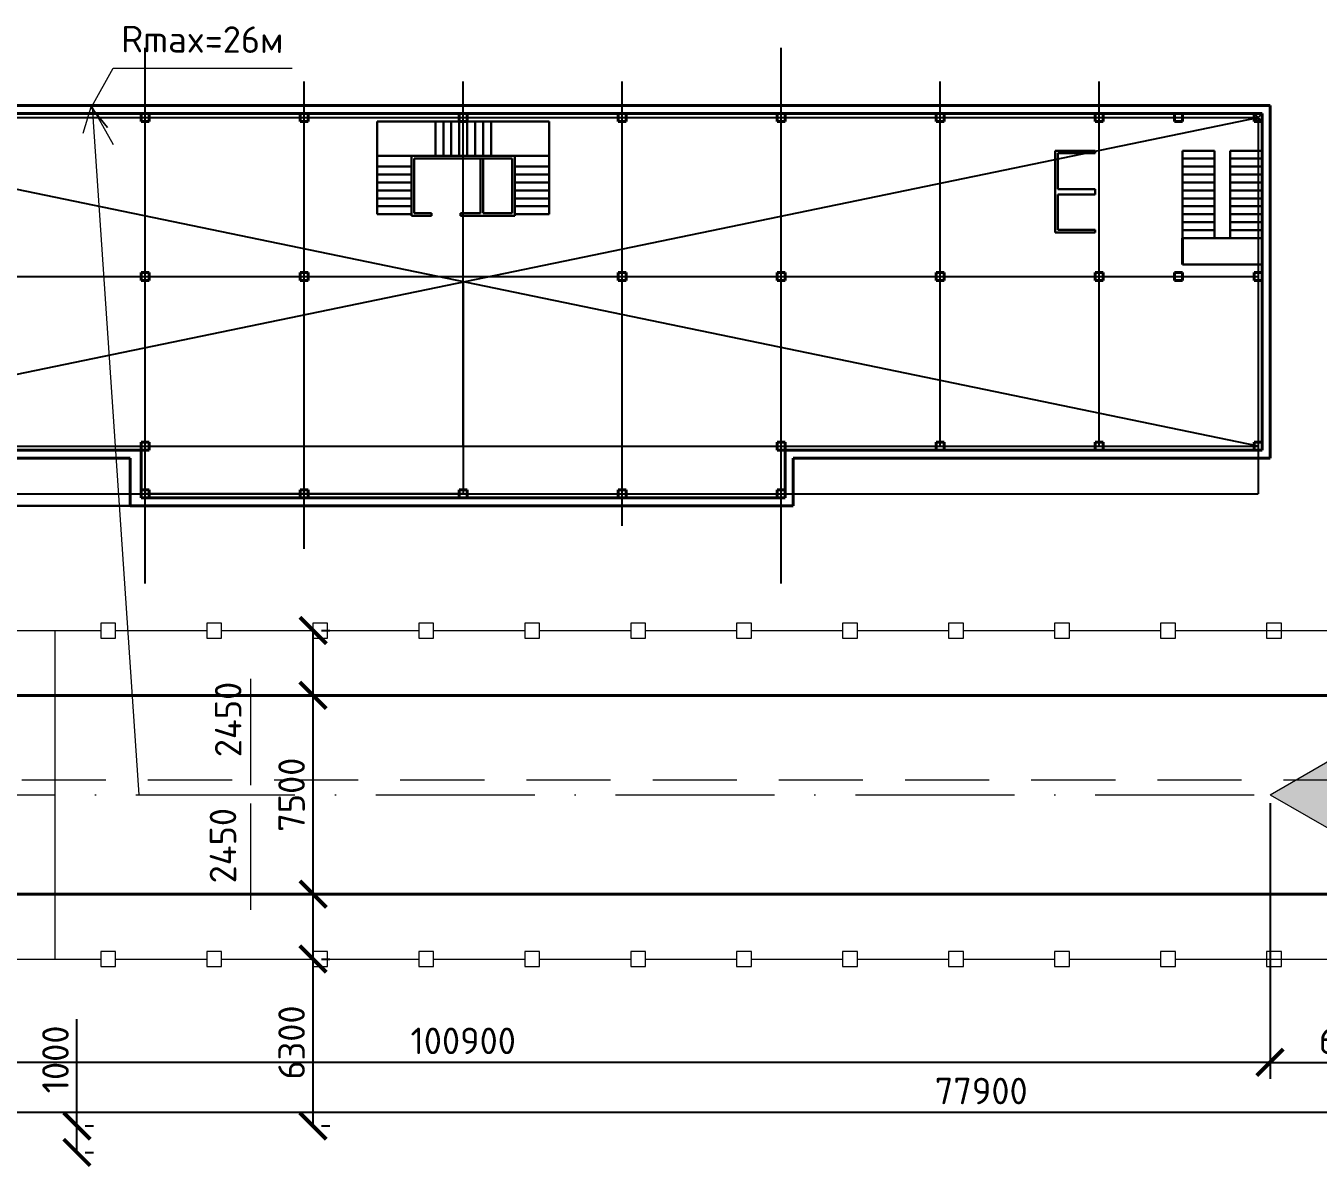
# Model space of a CAD drawing. Header units: millimetres. Extents: x -782 to 10910, y 3841 to 13237.
# Drawn here: x 6416.9 to 6514.4, y 8181.2 to 8267.4 of the extents above; entities that cross this region are included whole.
import ezdxf

# ---------------------------------------------------------------- set-up
doc = ezdxf.new("R2010")
doc.units = ezdxf.units.MM
doc.linetypes.add('ACAD_ISO10W100', pattern=[18, 12, -3, 0, -3])
doc.linetypes.add('штриховая2', pattern=[9.525, 6.35, -3.175])
doc.layers.add('1', color=7, linetype='Continuous')
doc.styles.add('2.5', font='isocpeur.ttf', dxfattribs={"height": 2})
doc.styles.add('Isocpeur', font='isocpeur.ttf')
doc.dimstyles.new('М500 стройгенп', dxfattribs={"dimtxt": 2, "dimasz": 2, "dimexe": 1.25, "dimexo": 0.625, "dimtad": 1, "dimlfac": 500, "dimtxsty": '2.5', "dimblk": 'ARCHTICK', "dimcen": 2.5, "dimadec": 0, "dimazin": 0, "dimtfac": 1, "dimtmove": 0, "dimatfit": 3, "dimfxl": 1, "dimarcsym": 0})

# ---------------------------------------------------------------- blocks, each defined once
blk = doc.blocks.new('_ArchTick')
at = {"color": 0, "linetype": 'ByBlock', "const_width": 0.15}
blk.add_lwpolyline([(-0.5, -0.5), (0.5, 0.5)], dxfattribs=at)
blk = doc.blocks.new('*D474')
at = {"color": 0, "lineweight": -2, "transparency": 16777216}
for p, q in [((6438.552, 8184.33), (6438.552, 8196.93)), ((6439.177, 8196.93), (6439.802, 8196.93)), ((6439.177, 8184.33), (6439.802, 8184.33))]:
    blk.add_line(p, q, dxfattribs=at)
at = {"layer": 'Defpoints', "color": 0, "lineweight": 30, "transparency": 16777216}
for p in [(6438.552, 8196.93), (6438.552, 8196.93), (6438.552, 8184.33)]:
    blk.add_point(p, dxfattribs=at)
at = {"color": 0, "lineweight": -2, "transparency": 16777216, "xscale": 2, "yscale": 2, "zscale": 2}
for p, rotation in [((6438.552, 8196.93), 90), ((6438.552, 8184.33), 270)]:
    blk.add_blockref('_ArchTick', p, dxfattribs=dict(at, rotation=rotation))
at = {"color": 0, "lineweight": 20, "transparency": 16777216, "insert": (6436.927, 8190.63), "char_height": 2, "attachment_point": 5, "rotation": 90, "style": '2.5'}
blk.add_mtext('6300', dxfattribs=at)
blk = doc.blocks.new('*D475')
at = {"color": 0, "lineweight": -2, "transparency": 16777216}
for p, q in [((6438.552, 8196.93), (6438.552, 8201.83)), ((6439.177, 8201.83), (6439.802, 8201.83)), ((6439.177, 8196.93), (6439.802, 8196.93))]:
    blk.add_line(p, q, dxfattribs=at)
at = {"layer": 'Defpoints', "color": 0, "lineweight": 30, "transparency": 16777216}
for p in [(6438.552, 8201.83), (6438.552, 8201.83), (6438.552, 8196.93)]:
    blk.add_point(p, dxfattribs=at)
at = {"color": 0, "lineweight": -2, "transparency": 16777216, "xscale": 2, "yscale": 2, "zscale": 2}
for p, rotation in [((6438.552, 8201.83), 90), ((6438.552, 8196.93), 270)]:
    blk.add_blockref('_ArchTick', p, dxfattribs=dict(at, rotation=rotation))
at = {"color": 0, "lineweight": 20, "transparency": 16777216, "insert": (6431.748, 8205.484), "char_height": 2, "attachment_point": 5, "rotation": 90, "style": '2.5'}
blk.add_mtext('2450', dxfattribs=at)
blk = doc.blocks.new('*D476')
at = {"color": 0, "lineweight": -2, "transparency": 16777216}
for p, q in [((6438.552, 8201.83), (6438.552, 8216.83)), ((6439.177, 8216.83), (6439.802, 8216.83)), ((6439.177, 8201.83), (6439.802, 8201.83))]:
    blk.add_line(p, q, dxfattribs=at)
at = {"layer": 'Defpoints', "color": 0, "lineweight": 30, "transparency": 16777216}
for p in [(6438.552, 8216.83), (6438.552, 8216.83), (6438.552, 8201.83)]:
    blk.add_point(p, dxfattribs=at)
at = {"color": 0, "lineweight": -2, "transparency": 16777216, "xscale": 2, "yscale": 2, "zscale": 2}
for p, rotation in [((6438.552, 8216.83), 90), ((6438.552, 8201.83), 270)]:
    blk.add_blockref('_ArchTick', p, dxfattribs=dict(at, rotation=rotation))
at = {"color": 0, "lineweight": 20, "transparency": 16777216, "insert": (6436.927, 8209.33), "char_height": 2, "attachment_point": 5, "rotation": 90, "style": '2.5'}
blk.add_mtext('7500', dxfattribs=at)
blk = doc.blocks.new('*D477')
at = {"color": 0, "lineweight": -2, "transparency": 16777216}
for p, q in [((6438.552, 8216.83), (6438.552, 8221.718)), ((6439.177, 8221.718), (6439.802, 8221.718)), ((6439.177, 8216.83), (6439.802, 8216.83))]:
    blk.add_line(p, q, dxfattribs=at)
at = {"layer": 'Defpoints', "color": 0, "lineweight": 30, "transparency": 16777216}
for p in [(6438.552, 8221.718), (6438.552, 8221.718), (6438.552, 8216.83)]:
    blk.add_point(p, dxfattribs=at)
at = {"color": 0, "lineweight": -2, "transparency": 16777216, "xscale": 2, "yscale": 2, "zscale": 2}
for p, rotation in [((6438.552, 8221.718), 90), ((6438.552, 8216.83), 270)]:
    blk.add_blockref('_ArchTick', p, dxfattribs=dict(at, rotation=rotation))
at = {"color": 0, "lineweight": 20, "transparency": 16777216, "insert": (6432.142, 8215.008), "char_height": 2, "attachment_point": 5, "rotation": 90, "style": '2.5'}
blk.add_mtext('2450', dxfattribs=at)
blk = doc.blocks.new('*D531')
at = {"color": 0, "lineweight": -2, "transparency": 16777216}
for p, q in [((6510.781, 8208.705), (6510.781, 8187.879)), ((6523.781, 8201.205), (6523.781, 8187.879)), ((6510.781, 8189.129), (6523.781, 8189.129))]:
    blk.add_line(p, q, dxfattribs=at)
at = {"layer": 'Defpoints', "color": 0, "lineweight": 30, "transparency": 16777216}
for p in [(6510.781, 8209.33), (6523.781, 8201.83), (6523.781, 8189.129)]:
    blk.add_point(p, dxfattribs=at)
at = {"color": 0, "lineweight": -2, "transparency": 16777216, "xscale": 2, "yscale": 2, "zscale": 2, "rotation": 180}
blk.add_blockref('_ArchTick', (6510.781, 8189.129), dxfattribs=at)
at = {"color": 0, "lineweight": -2, "transparency": 16777216, "xscale": 2, "yscale": 2, "zscale": 2}
blk.add_blockref('_ArchTick', (6523.781, 8189.129), dxfattribs=at)
at = {"color": 0, "lineweight": 20, "transparency": 16777216, "insert": (6517.281, 8190.754), "char_height": 2, "attachment_point": 5, "style": '2.5'}
blk.add_mtext('6050', dxfattribs=at)
blk = doc.blocks.new('*D471')
at = {"color": 0, "lineweight": -2, "transparency": 16777216}
for p, q in [((6420.728, 8184.33), (6420.728, 8192.38)), ((6420.728, 8182.33), (6420.728, 8184.33)), ((6421.353, 8184.33), (6421.978, 8184.33)), ((6421.353, 8182.33), (6421.978, 8182.33))]:
    blk.add_line(p, q, dxfattribs=at)
at = {"layer": 'Defpoints', "color": 0, "lineweight": 30, "transparency": 16777216}
for p in [(6420.728, 8184.33), (6420.728, 8184.33), (6420.728, 8182.33)]:
    blk.add_point(p, dxfattribs=at)
at = {"color": 0, "lineweight": -2, "transparency": 16777216, "xscale": 2, "yscale": 2, "zscale": 2}
for p, rotation in [((6420.728, 8184.33), 90), ((6420.728, 8182.33), 270)]:
    blk.add_blockref('_ArchTick', p, dxfattribs=dict(at, rotation=rotation))
at = {"color": 0, "lineweight": 20, "transparency": 16777216, "insert": (6419.103, 8189.355), "char_height": 2, "attachment_point": 5, "rotation": 90, "style": '2.5'}
blk.add_mtext('1000', dxfattribs=at)
blk = doc.blocks.new('*D520')
at = {"color": 0, "lineweight": -2, "transparency": 16777216}
for p, q in [((6388.981, 8208.705), (6388.981, 8187.879)), ((6510.781, 8201.205), (6510.781, 8187.879)), ((6510.781, 8189.129), (6388.981, 8189.129))]:
    blk.add_line(p, q, dxfattribs=at)
at = {"layer": 'Defpoints', "color": 0, "lineweight": 30, "transparency": 16777216}
for p in [(6388.981, 8209.33), (6510.781, 8201.83), (6388.981, 8189.129)]:
    blk.add_point(p, dxfattribs=at)
at = {"color": 0, "lineweight": -2, "transparency": 16777216, "xscale": 2, "yscale": 2, "zscale": 2, "rotation": 180}
blk.add_blockref('_ArchTick', (6388.981, 8189.129), dxfattribs=at)
at = {"color": 0, "lineweight": -2, "transparency": 16777216, "xscale": 2, "yscale": 2, "zscale": 2}
blk.add_blockref('_ArchTick', (6510.781, 8189.129), dxfattribs=at)
at = {"color": 0, "lineweight": 25, "transparency": 16777216, "insert": (6449.881, 8190.754), "char_height": 2, "attachment_point": 5, "style": '2.5'}
blk.add_mtext('100900', dxfattribs=at)
blk = doc.blocks.new('*D472')
at = {"color": 0, "lineweight": -2, "transparency": 16777216}
for p, q in [((6371.981, 8201.205), (6371.981, 8184.095)), ((6527.781, 8201.205), (6527.781, 8184.095)), ((6527.781, 8185.345), (6371.981, 8185.345))]:
    blk.add_line(p, q, dxfattribs=at)
at = {"layer": 'Defpoints', "color": 0, "lineweight": 30, "transparency": 16777216}
for p in [(6371.981, 8201.83), (6527.781, 8201.83), (6371.981, 8185.345)]:
    blk.add_point(p, dxfattribs=at)
at = {"color": 0, "lineweight": -2, "transparency": 16777216, "xscale": 2, "yscale": 2, "zscale": 2, "rotation": 180}
blk.add_blockref('_ArchTick', (6371.981, 8185.345), dxfattribs=at)
at = {"color": 0, "lineweight": -2, "transparency": 16777216, "xscale": 2, "yscale": 2, "zscale": 2}
blk.add_blockref('_ArchTick', (6527.781, 8185.345), dxfattribs=at)
at = {"color": 0, "lineweight": 25, "transparency": 16777216, "insert": (6488.981, 8186.97), "char_height": 2, "attachment_point": 5, "style": '2.5'}
blk.add_mtext('77900', dxfattribs=at)

msp = doc.modelspace()

# ---------------------------------------------------------------- hatches: boundary and pattern name
at = {"lineweight": 30}
h = msp.add_hatch(color=256, dxfattribs=at)
h.dxf.hatch_style = 1
h.paths.add_polyline_path([(6523.781094, 8216.829829), (6510.781092, 8209.329829), (6523.781094, 8201.829829)])

# ---------------------------------------------------------------- linework, layer by layer
at = {"lineweight": 25}
for p, q in [((6425.881087, 8225.272554), (6425.881087, 8265.705508)), ((6473.881087, 8225.272554), (6473.881087, 8265.705508)), ((6437.881087, 8227.884274), (6437.881087, 8263.162628)), ((6449.881087, 8235.6361), (6449.881087, 8263.162628)), ((6461.881087, 8229.624899), (6461.881087, 8263.162628)), ((6485.881087, 8235.6361), (6485.881087, 8263.162628)), ((6497.881087, 8235.6361), (6497.881087, 8263.162628)), ((6389.881087, 8260.4361), (6509.881087, 8260.4361)), ((6509.881087, 8235.6361), (6389.881087, 8260.4361)), ((6389.881087, 8235.6361), (6509.881087, 8260.4361)), ((6509.581087, 8260.1361), (6510.181087, 8260.7361)), ((6509.581087, 8260.7361), (6510.181087, 8260.1361)), ((6509.881087, 8260.4361), (6509.881087, 8232.0361)), ((6389.881087, 8248.4361), (6509.881087, 8248.4361)), ((6449.881087, 8248.0361), (6449.881087, 8232.0361)), ((6389.881087, 8235.6361), (6509.881087, 8235.6361)), ((6389.881087, 8232.0361), (6509.881087, 8232.0361)), ((6449.881087, 8232.0361), (6425.881087, 8232.0361)), ((6425.881087, 8232.0361), (6473.881087, 8232.0361))]:
    msp.add_line(p, q, dxfattribs=at)
at = {"lineweight": 13}
for p, q in [((6421.84925, 8261.27475), (6423.457425, 8264.150876)), ((6423.457425, 8264.150876), (6436.969327, 8264.150876)), ((6421.84925, 8261.27475), (6423.457425, 8258.398624)), ((6423.640993, 8222.277767), (6422.520995, 8222.277767)), ((6422.520995, 8222.277767), (6422.520995, 8221.157769)), ((6423.640993, 8221.157769), (6423.640993, 8222.277767)), ((6431.64098, 8222.277767), (6430.520981, 8222.277767)), ((6430.520981, 8222.277767), (6430.520981, 8221.157769)), ((6431.64098, 8221.157769), (6431.64098, 8222.277767)), ((6439.640966, 8222.277767), (6438.520968, 8222.277767)), ((6438.520968, 8222.277767), (6438.520968, 8221.157769)), ((6439.640966, 8221.157769), (6439.640966, 8222.277767)), ((6447.640953, 8222.277767), (6446.520955, 8222.277767)), ((6446.520955, 8222.277767), (6446.520955, 8221.157769)), ((6447.640953, 8221.157769), (6447.640953, 8222.277767)), ((6455.64094, 8222.277767), (6454.520941, 8222.277767)), ((6454.520941, 8222.277767), (6454.520941, 8221.157769)), ((6455.64094, 8221.157769), (6455.64094, 8222.277767)), ((6463.640926, 8222.277767), (6462.520928, 8222.277767)), ((6462.520928, 8222.277767), (6462.520928, 8221.157769)), ((6463.640926, 8221.157769), (6463.640926, 8222.277767)), ((6471.640913, 8222.277767), (6470.520915, 8222.277767)), ((6470.520915, 8222.277767), (6470.520915, 8221.157769)), ((6471.640913, 8221.157769), (6471.640913, 8222.277767)), ((6479.6409, 8222.277767), (6478.520901, 8222.277767)), ((6478.520901, 8222.277767), (6478.520901, 8221.157769)), ((6479.6409, 8221.157769), (6479.6409, 8222.277767)), ((6487.640886, 8222.277767), (6486.520888, 8222.277767)), ((6486.520888, 8222.277767), (6486.520888, 8221.157769)), ((6487.640886, 8221.157769), (6487.640886, 8222.277767)), ((6495.640873, 8222.277767), (6494.520875, 8222.277767)), ((6494.520875, 8222.277767), (6494.520875, 8221.157769)), ((6495.640873, 8221.157769), (6495.640873, 8222.277767)), ((6503.64086, 8222.277767), (6502.520861, 8222.277767)), ((6502.520861, 8222.277767), (6502.520861, 8221.157769)), ((6503.64086, 8221.157769), (6503.64086, 8222.277767)), ((6511.640846, 8222.277767), (6510.520848, 8222.277767)), ((6510.520848, 8222.277767), (6510.520848, 8221.157769)), ((6511.640846, 8221.157769), (6511.640846, 8222.277767)), ((6422.520995, 8221.157769), (6423.640993, 8221.157769)), ((6430.520981, 8221.157769), (6431.64098, 8221.157769)), ((6438.520968, 8221.157769), (6439.640966, 8221.157769)), ((6446.520955, 8221.157769), (6447.640953, 8221.157769)), ((6454.520941, 8221.157769), (6455.64094, 8221.157769)), ((6462.520928, 8221.157769), (6463.640926, 8221.157769)), ((6470.520915, 8221.157769), (6471.640913, 8221.157769)), ((6478.520901, 8221.157769), (6479.6409, 8221.157769)), ((6486.520888, 8221.157769), (6487.640886, 8221.157769)), ((6494.520875, 8221.157769), (6495.640873, 8221.157769)), ((6502.520861, 8221.157769), (6503.64086, 8221.157769)), ((6510.520848, 8221.157769), (6511.640846, 8221.157769)), ((6423.640993, 8197.489823), (6422.520995, 8197.489823)), ((6422.520995, 8197.489823), (6422.520995, 8196.369825)), ((6423.640993, 8196.369825), (6423.640993, 8197.489823)), ((6431.64098, 8197.489823), (6430.520981, 8197.489823)), ((6430.520981, 8197.489823), (6430.520981, 8196.369825)), ((6431.64098, 8196.369825), (6431.64098, 8197.489823)), ((6439.640966, 8197.489823), (6438.520968, 8197.489823)), ((6438.520968, 8197.489823), (6438.520968, 8196.369825)), ((6439.640966, 8196.369825), (6439.640966, 8197.489823)), ((6447.640953, 8197.489823), (6446.520955, 8197.489823)), ((6446.520955, 8197.489823), (6446.520955, 8196.369825)), ((6447.640953, 8196.369825), (6447.640953, 8197.489823)), ((6455.64094, 8197.489823), (6454.520941, 8197.489823)), ((6454.520941, 8197.489823), (6454.520941, 8196.369825)), ((6455.64094, 8196.369825), (6455.64094, 8197.489823)), ((6463.640926, 8197.489823), (6462.520928, 8197.489823)), ((6462.520928, 8197.489823), (6462.520928, 8196.369825)), ((6463.640926, 8196.369825), (6463.640926, 8197.489823)), ((6471.640913, 8197.489823), (6470.520915, 8197.489823)), ((6470.520915, 8197.489823), (6470.520915, 8196.369825)), ((6471.640913, 8196.369825), (6471.640913, 8197.489823)), ((6479.6409, 8197.489823), (6478.520901, 8197.489823)), ((6478.520901, 8197.489823), (6478.520901, 8196.369825)), ((6479.6409, 8196.369825), (6479.6409, 8197.489823)), ((6487.640886, 8197.489823), (6486.520888, 8197.489823)), ((6486.520888, 8197.489823), (6486.520888, 8196.369825)), ((6487.640886, 8196.369825), (6487.640886, 8197.489823)), ((6495.640873, 8197.489823), (6494.520875, 8197.489823)), ((6494.520875, 8197.489823), (6494.520875, 8196.369825)), ((6495.640873, 8196.369825), (6495.640873, 8197.489823)), ((6503.64086, 8197.489823), (6502.520861, 8197.489823)), ((6502.520861, 8197.489823), (6502.520861, 8196.369825)), ((6503.64086, 8196.369825), (6503.64086, 8197.489823)), ((6511.640846, 8197.489823), (6510.520848, 8197.489823)), ((6510.520848, 8197.489823), (6510.520848, 8196.369825)), ((6511.640846, 8196.369825), (6511.640846, 8197.489823)), ((6422.520995, 8196.369825), (6423.640993, 8196.369825)), ((6430.520981, 8196.369825), (6431.64098, 8196.369825)), ((6438.520968, 8196.369825), (6439.640966, 8196.369825)), ((6446.520955, 8196.369825), (6447.640953, 8196.369825)), ((6454.520941, 8196.369825), (6455.64094, 8196.369825)), ((6462.520928, 8196.369825), (6463.640926, 8196.369825)), ((6470.520915, 8196.369825), (6471.640913, 8196.369825)), ((6478.520901, 8196.369825), (6479.6409, 8196.369825)), ((6486.520888, 8196.369825), (6487.640886, 8196.369825)), ((6494.520875, 8196.369825), (6495.640873, 8196.369825)), ((6502.520861, 8196.369825), (6503.64086, 8196.369825)), ((6510.520848, 8196.369825), (6511.640846, 8196.369825))]:
    msp.add_line(p, q, dxfattribs=at)
at = {"lineweight": 40}
for p, q in [((6510.781087, 8261.3361), (6388.981087, 8261.3361)), ((6510.781087, 8234.7361), (6510.781087, 8261.3361)), ((6510.181087, 8260.7361), (6389.581087, 8260.7361)), ((6426.181087, 8260.7361), (6425.581087, 8260.7361)), ((6425.581087, 8260.7361), (6425.581087, 8260.1361)), ((6425.581087, 8260.1361), (6426.181087, 8260.1361)), ((6426.181087, 8260.1361), (6426.181087, 8260.7361)), ((6438.181087, 8260.7361), (6437.581087, 8260.7361)), ((6437.581087, 8260.7361), (6437.581087, 8260.1361)), ((6437.581087, 8260.1361), (6438.181087, 8260.1361)), ((6438.181087, 8260.1361), (6438.181087, 8260.7361)), ((6450.181087, 8260.7361), (6449.581087, 8260.7361)), ((6449.581087, 8260.7361), (6449.581087, 8260.1361)), ((6449.581087, 8260.1361), (6449.581087, 8260.7361)), ((6449.581087, 8260.7361), (6450.181087, 8260.7361)), ((6449.581087, 8260.1361), (6450.181087, 8260.1361)), ((6450.181087, 8260.1361), (6449.581087, 8260.1361)), ((6450.181087, 8260.1361), (6450.181087, 8260.7361)), ((6450.181087, 8260.7361), (6450.181087, 8260.1361)), ((6461.581087, 8260.1361), (6461.581087, 8260.7361)), ((6461.581087, 8260.7361), (6462.181087, 8260.7361)), ((6462.181087, 8260.1361), (6461.581087, 8260.1361)), ((6462.181087, 8260.7361), (6462.181087, 8260.1361)), ((6473.581087, 8260.1361), (6473.581087, 8260.7361)), ((6473.581087, 8260.7361), (6474.181087, 8260.7361)), ((6474.181087, 8260.1361), (6473.581087, 8260.1361)), ((6474.181087, 8260.7361), (6474.181087, 8260.1361)), ((6485.581087, 8260.1361), (6485.581087, 8260.7361)), ((6485.581087, 8260.7361), (6486.181087, 8260.7361)), ((6486.181087, 8260.1361), (6485.581087, 8260.1361)), ((6486.181087, 8260.7361), (6486.181087, 8260.1361)), ((6497.581087, 8260.1361), (6497.581087, 8260.7361)), ((6497.581087, 8260.7361), (6498.181087, 8260.7361)), ((6498.181087, 8260.1361), (6497.581087, 8260.1361)), ((6498.181087, 8260.7361), (6498.181087, 8260.1361)), ((6503.581087, 8260.1361), (6503.581087, 8260.7361)), ((6503.581087, 8260.7361), (6504.181087, 8260.7361)), ((6504.181087, 8260.1361), (6503.581087, 8260.1361)), ((6504.181087, 8260.7361), (6504.181087, 8260.1361)), ((6509.581087, 8260.1361), (6509.581087, 8260.7361)), ((6509.581087, 8260.7361), (6510.181087, 8260.7361)), ((6510.181087, 8260.1361), (6509.581087, 8260.1361)), ((6510.181087, 8260.7361), (6510.181087, 8260.1361)), ((6510.181087, 8235.3361), (6510.181087, 8260.7361)), ((6504.181087, 8251.335514), (6504.181087, 8249.335514)), ((6426.181087, 8248.7361), (6425.581087, 8248.7361)), ((6425.581087, 8248.7361), (6425.581087, 8248.1361)), ((6426.181087, 8248.1361), (6426.181087, 8248.7361)), ((6438.181087, 8248.7361), (6437.581087, 8248.7361)), ((6437.581087, 8248.7361), (6437.581087, 8248.1361)), ((6438.181087, 8248.1361), (6438.181087, 8248.7361)), ((6461.581087, 8248.1361), (6461.581087, 8248.7361)), ((6461.581087, 8248.7361), (6462.181087, 8248.7361)), ((6462.181087, 8248.7361), (6462.181087, 8248.1361)), ((6473.581087, 8248.1361), (6473.581087, 8248.7361)), ((6473.581087, 8248.7361), (6474.181087, 8248.7361)), ((6474.181087, 8248.7361), (6474.181087, 8248.1361)), ((6485.581087, 8248.1361), (6485.581087, 8248.7361)), ((6485.581087, 8248.7361), (6486.181087, 8248.7361)), ((6486.181087, 8248.7361), (6486.181087, 8248.1361)), ((6497.581087, 8248.1361), (6497.581087, 8248.7361)), ((6497.581087, 8248.7361), (6498.181087, 8248.7361)), ((6498.181087, 8248.7361), (6498.181087, 8248.1361)), ((6503.581087, 8248.1361), (6503.581087, 8248.7361)), ((6503.581087, 8248.7361), (6504.181087, 8248.7361)), ((6504.181087, 8248.7361), (6504.181087, 8248.1361)), ((6509.581087, 8248.1361), (6509.581087, 8248.7361)), ((6509.581087, 8248.7361), (6510.181087, 8248.7361)), ((6510.181087, 8248.7361), (6510.181087, 8248.1361)), ((6425.581087, 8248.1361), (6426.181087, 8248.1361)), ((6437.581087, 8248.1361), (6438.181087, 8248.1361)), ((6462.181087, 8248.1361), (6461.581087, 8248.1361)), ((6474.181087, 8248.1361), (6473.581087, 8248.1361)), ((6486.181087, 8248.1361), (6485.581087, 8248.1361)), ((6498.181087, 8248.1361), (6497.581087, 8248.1361)), ((6504.181087, 8248.1361), (6503.581087, 8248.1361)), ((6510.181087, 8248.1361), (6509.581087, 8248.1361)), ((6426.181087, 8235.9361), (6425.581087, 8235.9361)), ((6425.581087, 8235.9361), (6425.581087, 8235.3361)), ((6426.181087, 8235.3361), (6426.181087, 8235.9361)), ((6473.581087, 8235.3361), (6473.581087, 8235.9361)), ((6473.581087, 8235.9361), (6474.181087, 8235.9361)), ((6474.181087, 8235.9361), (6474.181087, 8235.3361)), ((6485.581087, 8235.3361), (6485.581087, 8235.9361)), ((6485.581087, 8235.9361), (6486.181087, 8235.9361)), ((6486.181087, 8235.9361), (6486.181087, 8235.3361)), ((6497.581087, 8235.3361), (6497.581087, 8235.9361)), ((6497.581087, 8235.9361), (6498.181087, 8235.9361)), ((6498.181087, 8235.9361), (6498.181087, 8235.3361)), ((6509.581087, 8235.3361), (6509.581087, 8235.9361)), ((6509.581087, 8235.9361), (6510.181087, 8235.9361)), ((6510.181087, 8235.9361), (6510.181087, 8235.3361)), ((6424.732009, 8234.7361), (6388.981087, 8234.7361)), ((6425.581087, 8235.3361), (6389.581087, 8235.3361)), ((6424.732009, 8234.7361), (6424.732009, 8231.1361)), ((6425.581087, 8235.3361), (6426.181087, 8235.3361)), ((6425.581087, 8235.3361), (6425.581087, 8231.7361)), ((6474.181087, 8235.3361), (6473.581087, 8235.3361)), ((6474.181087, 8231.7361), (6474.181087, 8235.3361)), ((6474.181087, 8235.3361), (6510.181087, 8235.3361)), ((6510.781087, 8234.7361), (6474.781087, 8234.7361)), ((6474.781087, 8234.7361), (6474.781087, 8231.7361)), ((6486.181087, 8235.3361), (6485.581087, 8235.3361)), ((6498.181087, 8235.3361), (6497.581087, 8235.3361)), ((6510.181087, 8235.3361), (6509.581087, 8235.3361)), ((6426.181087, 8232.3361), (6425.581087, 8232.3361)), ((6425.581087, 8232.3361), (6425.581087, 8231.7361)), ((6426.181087, 8231.7361), (6426.181087, 8232.3361)), ((6438.181087, 8232.3361), (6437.581087, 8232.3361)), ((6437.581087, 8232.3361), (6437.581087, 8231.7361)), ((6438.181087, 8231.7361), (6438.181087, 8232.3361)), ((6450.181087, 8232.3361), (6449.581087, 8232.3361)), ((6449.581087, 8232.3361), (6449.581087, 8231.7361)), ((6449.581087, 8231.7361), (6449.581087, 8232.3361)), ((6449.581087, 8232.3361), (6450.181087, 8232.3361)), ((6450.181087, 8231.7361), (6450.181087, 8232.3361)), ((6450.181087, 8232.3361), (6450.181087, 8231.7361)), ((6461.581087, 8231.7361), (6461.581087, 8232.3361)), ((6461.581087, 8232.3361), (6462.181087, 8232.3361)), ((6462.181087, 8232.3361), (6462.181087, 8231.7361)), ((6473.581087, 8231.7361), (6473.581087, 8232.3361)), ((6473.581087, 8232.3361), (6474.181087, 8232.3361)), ((6474.181087, 8232.3361), (6474.181087, 8231.7361)), ((6474.781087, 8231.1361), (6424.732009, 8231.1361)), ((6425.581087, 8231.7361), (6426.181087, 8231.7361)), ((6425.581087, 8231.7361), (6474.181087, 8231.7361)), ((6437.581087, 8231.7361), (6438.181087, 8231.7361)), ((6449.581087, 8231.7361), (6450.181087, 8231.7361)), ((6450.181087, 8231.7361), (6449.581087, 8231.7361)), ((6462.181087, 8231.7361), (6461.581087, 8231.7361)), ((6474.181087, 8231.7361), (6473.581087, 8231.7361)), ((6474.781087, 8231.7361), (6474.781087, 8231.1361)), ((6527.781087, 8216.829824), (6388.981087, 8216.829824)), ((6388.981087, 8201.829824), (6527.781087, 8201.829824))]:
    msp.add_line(p, q, dxfattribs=at)
at = {"lineweight": 18}
for p, q in [((6421.783625, 8261.209882), (6421.157972, 8259.230651)), ((6423.040505, 8259.686217), (6421.783625, 8261.209882)), ((6421.813551, 8261.173604), (6423.040505, 8259.686217))]:
    msp.add_line(p, q, dxfattribs=at)
at = {"lineweight": 20}
for p, q in [((6421.874912, 8261.209882), (6425.404722, 8209.329824)), ((6415.641006, 8221.717768), (6422.520995, 8221.717768)), ((6419.081001, 8196.929824), (6419.081001, 8221.717768)), ((6423.640993, 8221.717768), (6430.520981, 8221.717768)), ((6431.64098, 8221.717768), (6438.520968, 8221.717768)), ((6439.640966, 8221.717768), (6446.520955, 8221.717768)), ((6447.640953, 8221.717768), (6454.520941, 8221.717768)), ((6455.64094, 8221.717768), (6462.520928, 8221.717768)), ((6463.640926, 8221.717768), (6470.520915, 8221.717768)), ((6471.640913, 8221.717768), (6478.520901, 8221.717768)), ((6479.6409, 8221.717768), (6486.520888, 8221.717768)), ((6487.640886, 8221.717768), (6494.520875, 8221.717768)), ((6495.640873, 8221.717768), (6502.520861, 8221.717768)), ((6503.64086, 8221.717768), (6518.520835, 8221.717768)), ((6433.8536, 8210.047875), (6433.8536, 8218.064711)), ((6510.781087, 8209.329824), (6523.781089, 8216.829824)), ((6433.8536, 8200.638763), (6433.8536, 8208.655599)), ((6510.781087, 8209.329824), (6523.781089, 8201.829824)), ((6415.641006, 8196.929824), (6422.520995, 8196.929824)), ((6423.640993, 8196.929824), (6430.520981, 8196.929824)), ((6431.64098, 8196.929824), (6438.520968, 8196.929824)), ((6439.640966, 8196.929824), (6446.520955, 8196.929824)), ((6447.640953, 8196.929824), (6454.520941, 8196.929824)), ((6455.64094, 8196.929824), (6462.520928, 8196.929824)), ((6463.640926, 8196.929824), (6470.520915, 8196.929824)), ((6471.640913, 8196.929824), (6478.520901, 8196.929824)), ((6479.6409, 8196.929824), (6486.520888, 8196.929824)), ((6487.640886, 8196.929824), (6494.520875, 8196.929824)), ((6495.640873, 8196.929824), (6502.520861, 8196.929824)), ((6503.64086, 8196.929824), (6518.520835, 8196.929824))]:
    msp.add_line(p, q, dxfattribs=at)
at = {"lineweight": 30}
for p, q in [((6449.881087, 8260.1361), (6443.381087, 8260.1361)), ((6443.381087, 8260.1361), (6443.381087, 8253.1361)), ((6449.881087, 8260.1361), (6447.781087, 8260.1361)), ((6447.781087, 8260.1361), (6447.781087, 8257.5361)), ((6448.381087, 8260.1361), (6448.381087, 8257.5361)), ((6448.981087, 8260.1361), (6448.981087, 8257.5361)), ((6449.581087, 8260.1361), (6449.581087, 8257.5361)), ((6449.881087, 8260.1361), (6456.381087, 8260.1361)), ((6450.181087, 8260.1361), (6450.181087, 8257.5361)), ((6450.781087, 8260.1361), (6450.781087, 8257.5361)), ((6451.981087, 8260.1361), (6451.381087, 8260.1361)), ((6451.381087, 8260.1361), (6451.381087, 8257.5361)), ((6451.981087, 8257.5361), (6451.981087, 8260.1361)), ((6456.381087, 8260.1361), (6456.381087, 8253.1361)), ((6446.631087, 8257.5361), (6443.381087, 8257.5361)), ((6443.381087, 8257.5361), (6456.381087, 8257.5361)), ((6445.981087, 8253.1361), (6445.981087, 8257.5361)), ((6445.981087, 8257.5361), (6445.981087, 8253.0161)), ((6453.781087, 8257.5361), (6445.981087, 8257.5361)), ((6445.981087, 8257.5361), (6446.581087, 8257.5361)), ((6446.181087, 8253.2161), (6446.181087, 8257.3361)), ((6446.181087, 8257.3361), (6453.581087, 8257.3361)), ((6447.781087, 8257.5361), (6451.981087, 8257.5361)), ((6451.381087, 8257.3361), (6451.181087, 8257.3361)), ((6451.181087, 8257.3361), (6451.181087, 8253.2161)), ((6451.381087, 8253.2161), (6451.381087, 8257.3361)), ((6453.581087, 8257.3361), (6453.581087, 8253.2161)), ((6453.781087, 8253.1361), (6453.781087, 8257.5361)), ((6453.781087, 8253.0161), (6453.781087, 8257.5361)), ((6497.581087, 8257.9361), (6494.561087, 8257.9361)), ((6494.561087, 8257.9361), (6494.561087, 8251.7561)), ((6494.761087, 8255.0361), (6494.761087, 8257.7361)), ((6494.761087, 8257.7361), (6497.581087, 8257.7361)), ((6497.581087, 8257.7361), (6497.581087, 8257.9361)), ((6504.181087, 8257.935514), (6506.581087, 8257.935514)), ((6504.181087, 8257.935514), (6504.181087, 8249.335514)), ((6506.581087, 8257.335514), (6504.181087, 8257.335514)), ((6506.581087, 8251.335514), (6506.581087, 8257.935514)), ((6507.781087, 8251.335514), (6507.781087, 8257.935514)), ((6507.781087, 8257.935514), (6510.181087, 8257.935514)), ((6510.181087, 8257.335514), (6507.781087, 8257.335514)), ((6510.181087, 8249.335514), (6510.181087, 8257.935514)), ((6443.381087, 8256.7361), (6445.981087, 8256.7361)), ((6453.781087, 8256.7361), (6456.381087, 8256.7361)), ((6506.581087, 8256.735514), (6504.181087, 8256.735514)), ((6510.181087, 8256.735514), (6507.781087, 8256.735514)), ((6443.381087, 8256.1361), (6445.981087, 8256.1361)), ((6443.381087, 8255.5361), (6445.981087, 8255.5361)), ((6453.781087, 8256.1361), (6456.381087, 8256.1361)), ((6453.781087, 8255.5361), (6456.381087, 8255.5361)), ((6506.581087, 8256.135514), (6504.181087, 8256.135514)), ((6506.581087, 8255.535514), (6504.181087, 8255.535514)), ((6510.181087, 8256.135514), (6507.781087, 8256.135514)), ((6510.181087, 8255.535514), (6507.781087, 8255.535514)), ((6443.381087, 8254.9361), (6445.981087, 8254.9361)), ((6443.381087, 8254.3361), (6445.981087, 8254.3361)), ((6453.781087, 8254.9361), (6456.381087, 8254.9361)), ((6453.781087, 8254.3361), (6456.381087, 8254.3361)), ((6497.581087, 8255.0361), (6494.761087, 8255.0361)), ((6494.761087, 8254.6361), (6497.581087, 8254.6361)), ((6494.761087, 8254.6361), (6494.761087, 8251.9561)), ((6497.581087, 8254.6361), (6497.581087, 8255.0361)), ((6506.581087, 8254.935514), (6504.181087, 8254.935514)), ((6506.581087, 8254.335514), (6504.181087, 8254.335514)), ((6510.181087, 8254.935514), (6507.781087, 8254.935514)), ((6510.181087, 8254.335514), (6507.781087, 8254.335514)), ((6443.381087, 8253.7361), (6445.981087, 8253.7361)), ((6453.781087, 8253.1361), (6453.781087, 8253.7361)), ((6453.781087, 8253.7361), (6456.381087, 8253.7361)), ((6506.581087, 8253.735514), (6504.181087, 8253.735514)), ((6510.181087, 8253.735514), (6507.781087, 8253.735514)), ((6443.381087, 8253.1361), (6445.981087, 8253.1361)), ((6445.981087, 8253.0161), (6446.181087, 8253.0161)), ((6445.981087, 8253.0161), (6447.481087, 8253.0161)), ((6447.481087, 8253.2161), (6446.181087, 8253.2161)), ((6447.481087, 8253.0161), (6447.481087, 8253.2161)), ((6451.181087, 8253.2161), (6449.681087, 8253.2161)), ((6449.681087, 8253.2161), (6449.681087, 8253.0161)), ((6449.681087, 8253.0161), (6453.781087, 8253.0161)), ((6453.581087, 8253.2161), (6451.381087, 8253.2161)), ((6453.781087, 8253.1361), (6456.381087, 8253.1361)), ((6506.581087, 8253.135514), (6504.181087, 8253.135514)), ((6506.581087, 8252.535514), (6504.181087, 8252.535514)), ((6510.181087, 8253.135514), (6507.781087, 8253.135514)), ((6510.181087, 8252.535514), (6507.781087, 8252.535514)), ((6494.561087, 8251.7561), (6497.581087, 8251.7561)), ((6497.581087, 8251.9561), (6494.761087, 8251.9561)), ((6497.581087, 8251.7561), (6497.581087, 8251.9561)), ((6506.581087, 8251.935514), (6504.181087, 8251.935514)), ((6504.181087, 8251.335514), (6506.581087, 8251.335514)), ((6506.581087, 8251.335514), (6504.181087, 8251.335514)), ((6506.581087, 8251.335514), (6507.781087, 8251.335514)), ((6510.181087, 8251.935514), (6507.781087, 8251.935514)), ((6507.781087, 8251.335514), (6510.181087, 8251.335514)), ((6504.181087, 8249.335514), (6510.181087, 8249.335514)), ((6424.732009, 8231.1361), (6384.98378, 8231.1361))]:
    msp.add_line(p, q, dxfattribs=at)
at = {"linetype": 'штриховая2', "lineweight": 20}
msp.add_line((6603.881087, 8210.429824), (6374.081087, 8210.429824), dxfattribs=at)
at = {"linetype": 'ACAD_ISO10W100', "lineweight": 20}
msp.add_line((6388.981087, 8209.329824), (6510.781087, 8209.329824), dxfattribs=at)

# ---------------------------------------------------------------- texts
at = {"layer": '1', "insert": (6424.073107, 8267.365026), "char_height": 2, "width": 335.51997649, "attachment_point": 1, "rotation": 359.70756521, "style": 'Isocpeur'}
msp.add_mtext('Rmax=26м', dxfattribs=at)

# ---------------------------------------------------------------- dimensions: what is measured, and where the dimension line sits
at = {"lineweight": 20}
dim = msp.add_linear_dim(base=(6438.552024, 8221.717768), p1=(6438.552024, 8216.829824), p2=(6438.552024, 8221.717768), angle=90, text='2450', dimstyle='М500 стройгенп', override={"dimtmove": 2}, dxfattribs=at)
dim.commit()
dim.dimension.update_dxf_attribs({"geometry": '*D477', "text_midpoint": (6432.141502, 8215.008158), "dimtype": 160})
for base, p1, p2, picture, middle in [((6438.552024, 8216.829824), (6438.552024, 8201.829824), (6438.552024, 8216.829824), '*D476', (6436.927024, 8209.329824)), ((6438.552024, 8196.929824), (6438.552024, 8184.329824), (6438.552024, 8196.929824), '*D474', (6436.927024, 8190.629824)), ((6420.728092, 8184.329824), (6420.728092, 8182.329824), (6420.728092, 8184.329824), '*D471', (6419.103092, 8189.354824))]:
    dim = msp.add_linear_dim(base=base, p1=p1, p2=p2, angle=90, dimstyle='М500 стройгенп', dxfattribs=at)
    dim.commit()
    dim.dimension.update_dxf_attribs({"geometry": picture, "text_midpoint": middle})
at = {"lineweight": 25}
dim = msp.add_linear_dim(base=(6388.981087, 8189.12945), p1=(6510.781087, 8201.829824), p2=(6388.981087, 8209.329824), text='100900', dimstyle='М500 стройгенп', dxfattribs=at)
dim.commit()
dim.dimension.update_dxf_attribs({"geometry": '*D520', "text_midpoint": (6449.881087, 8190.75445)})
at = {"lineweight": 20}
dim = msp.add_linear_dim(base=(6438.552024, 8201.829824), p1=(6438.552024, 8196.929824), p2=(6438.552024, 8201.829824), angle=90, dimstyle='М500 стройгенп', override={"dimtmove": 2}, dxfattribs=at)
dim.commit()
dim.dimension.update_dxf_attribs({"geometry": '*D475', "text_midpoint": (6431.747504, 8205.483764), "dimtype": 160})
dim = msp.add_linear_dim(base=(6523.781089, 8189.12945), p1=(6510.781087, 8209.329824), p2=(6523.781089, 8201.829824), text='6050', dimstyle='М500 стройгенп', dxfattribs=at)
dim.commit()
dim.dimension.update_dxf_attribs({"geometry": '*D531', "text_midpoint": (6517.281088, 8190.75445)})
at = {"lineweight": 25}
dim = msp.add_linear_dim(base=(6371.981087, 8185.345014), p1=(6527.781087, 8201.829824), p2=(6371.981087, 8201.829824), dimstyle='М500 стройгенп', dxfattribs=at)
dim.commit()
dim.dimension.update_dxf_attribs({"geometry": '*D472', "text_midpoint": (6488.981087, 8185.345014), "dimtype": 160})

doc.saveas('drawing.dxf')
